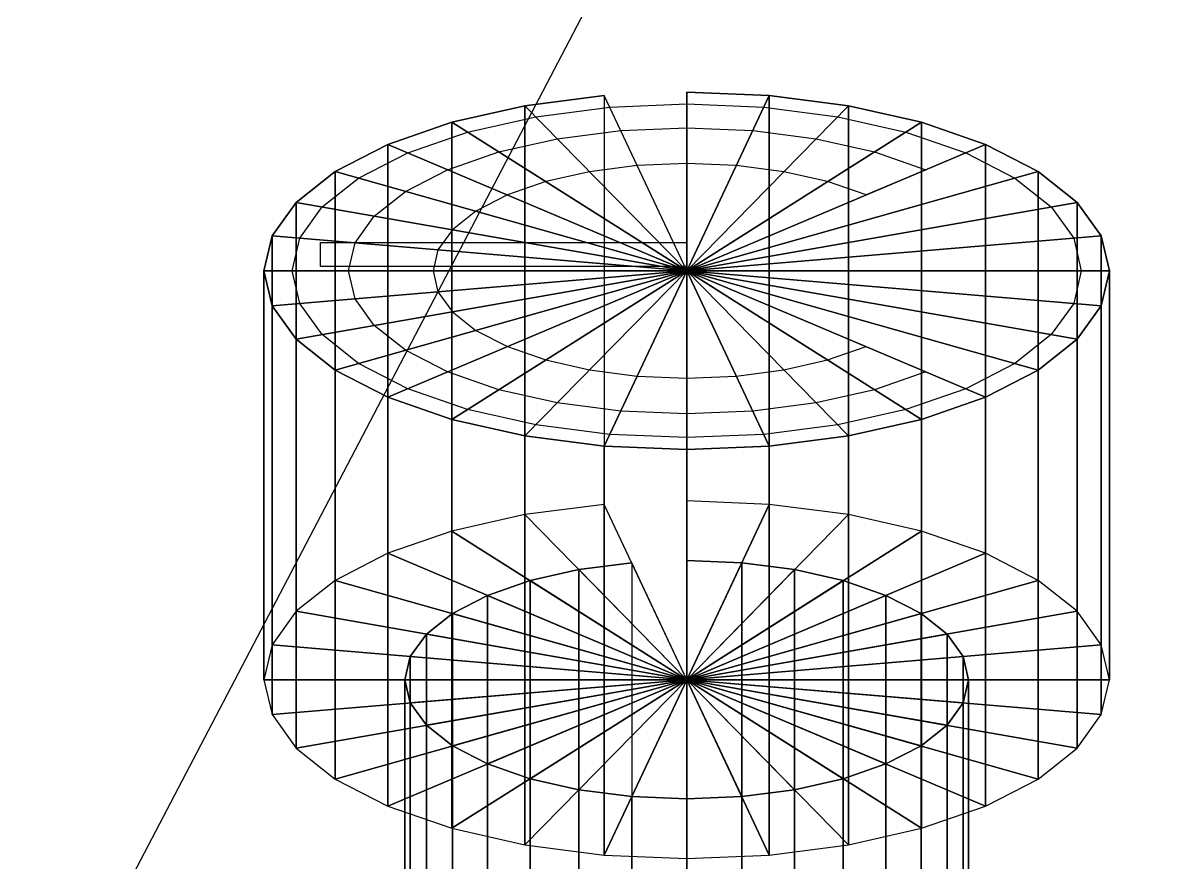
# Model space of a CAD drawing. Header units: millimetres. Extents: x -92220 to 11040, y -5929 to 27498.
# Drawn here: x 156.45 to 197.29, y 1093.16 to 1122.95 of the extents above; entities that cross this region are included whole.
import ezdxf

# ---------------------------------------------------------------- set-up
doc = ezdxf.new("R2010")
doc.units = ezdxf.units.MM
doc.layers.add('11 Водоразборный узел', color=7, linetype='Continuous')
doc.layers.add('17 Конструкции 2', color=7, linetype='Continuous')

# ---------------------------------------------------------------- blocks, each defined once
blk = doc.blocks.new('QMODEL_e17b8aaa_e9d4_400d_a0f2_fbeb3d9ce0b6')
at = {"color": 1, "invisible_edges": 14}
for points in [[(-37.731265, -2.108183, 34.01369), (-35, -1.864381, 34.127377), (-35, -14.552692, 28.210725)], [(-35, -1.864381, 34.127377), (-32.268735, -2.108183, 34.01369), (-35, -14.552692, 28.210725)], [(-40.357568, -2.830221, 33.676999), (-37.731265, -2.108183, 34.01369), (-35, -14.552692, 28.210725)], [(-32.268735, -2.108183, 34.01369), (-29.642432, -2.830221, 33.676999), (-35, -14.552692, 28.210725)], [(-42.777983, -4.002747, 33.130241), (-40.357568, -2.830221, 33.676999), (-35, -14.552692, 28.210725)], [(-29.642432, -2.830221, 33.676999), (-27.222017, -4.002747, 33.130241), (-35, -14.552692, 28.210725)], [(-44.899495, -5.580701, 32.39443), (-42.777983, -4.002747, 33.130241), (-35, -14.552692, 28.210725)], [(-27.222017, -4.002747, 33.130241), (-25.100505, -5.580701, 32.39443), (-35, -14.552692, 28.210725)], [(-46.640575, -7.503444, 31.497841), (-44.899495, -5.580701, 32.39443), (-35, -14.552692, 28.210725)], [(-25.100505, -5.580701, 32.39443), (-23.359425, -7.503444, 31.497841), (-35, -14.552692, 28.210725)], [(-47.934313, -9.697085, 30.47493), (-46.640575, -7.503444, 31.497841), (-35, -14.552692, 28.210725)], [(-23.359425, -7.503444, 31.497841), (-22.065687, -9.697085, 30.47493), (-35, -14.552692, 28.210725)], [(-48.730994, -12.077325, 29.365007), (-47.934313, -9.697085, 30.47493), (-35, -14.552692, 28.210725)], [(-22.065687, -9.697085, 30.47493), (-21.269006, -12.077325, 29.365007), (-35, -14.552692, 28.210725)], [(-49, -14.552692, 28.210725), (-48.730994, -12.077325, 29.365007), (-35, -14.552692, 28.210725)], [(-21.269006, -12.077325, 29.365007), (-21, -14.552692, 28.210725), (-35, -14.552692, 28.210725)], [(-48.730994, -17.028058, 27.056444), (-49, -14.552692, 28.210725), (-35, -14.552692, 28.210725)], [(-47.934313, -19.408298, 25.946521), (-48.730994, -17.028058, 27.056444), (-35, -14.552692, 28.210725)], [(-46.640575, -21.601939, 24.92361), (-47.934313, -19.408298, 25.946521), (-35, -14.552692, 28.210725)], [(-44.899495, -23.524682, 24.027021), (-46.640575, -21.601939, 24.92361), (-35, -14.552692, 28.210725)], [(-42.777983, -25.102637, 23.291209), (-44.899495, -23.524682, 24.027021), (-35, -14.552692, 28.210725)], [(-40.357568, -26.275162, 22.744452), (-42.777983, -25.102637, 23.291209), (-35, -14.552692, 28.210725)], [(-37.731265, -26.9972, 22.407761), (-40.357568, -26.275162, 22.744452), (-35, -14.552692, 28.210725)], [(-35, -27.241003, 22.294074), (-37.731265, -26.9972, 22.407761), (-35, -14.552692, 28.210725)], [(-21, -14.552692, 28.210725), (-21.269006, -17.028058, 27.056444), (-35, -14.552692, 28.210725)], [(-21.269006, -17.028058, 27.056444), (-22.065687, -19.408298, 25.946521), (-35, -14.552692, 28.210725)], [(-22.065687, -19.408298, 25.946521), (-23.359425, -21.601939, 24.92361), (-35, -14.552692, 28.210725)], [(-23.359425, -21.601939, 24.92361), (-25.100505, -23.524682, 24.027021), (-35, -14.552692, 28.210725)], [(-25.100505, -23.524682, 24.027021), (-27.222017, -25.102637, 23.291209), (-35, -14.552692, 28.210725)], [(-27.222017, -25.102637, 23.291209), (-29.642432, -26.275162, 22.744452), (-35, -14.552692, 28.210725)], [(-29.642432, -26.275162, 22.744452), (-32.268735, -26.9972, 22.407761), (-35, -14.552692, 28.210725)], [(-32.268735, -26.9972, 22.407761), (-35, -27.241003, 22.294074), (-35, -14.552692, 28.210725)]]:
    blk.add_3dface(points, dxfattribs=at)
at = {"color": 255}
for points, invisible_edges in [([(-38.444151, -7.116818, 31.724758), (-39.592201, -4.604859, 32.896102), (-37.341084, -3.98597, 33.184695), (-36.755813, -6.65265, 31.941203)], 5), ([(-36.755813, -6.65265, 31.941203), (-37.341084, -3.98597, 33.184695), (-35, -3.776996, 33.282141), (-35, -6.49592, 32.014287)], 5), ([(-35, -6.49592, 32.014287), (-35, -3.776996, 33.282141), (-32.658916, -3.98597, 33.184695), (-33.244187, -6.65265, 31.941203)], 5), ([(-33.244187, -6.65265, 31.941203), (-32.658916, -3.98597, 33.184695), (-30.407799, -4.604859, 32.896102), (-31.555849, -7.116818, 31.724758)], 5), ([(-40.000132, -7.870584, 31.373271), (-41.666843, -5.609882, 32.427453), (-39.592201, -4.604859, 32.896102), (-38.444151, -7.116818, 31.724758)], 5), ([(-31.555849, -7.116818, 31.724758), (-30.407799, -4.604859, 32.896102), (-28.333157, -5.609882, 32.427453), (-29.999868, -7.870584, 31.373271)], 5), ([(-41.363961, -8.884983, 30.90025), (-43.485281, -6.962414, 31.796758), (-41.666843, -5.609882, 32.427453), (-40.000132, -7.870584, 31.373271)], 5), ([(-29.999868, -7.870584, 31.373271), (-28.333157, -5.609882, 32.427453), (-26.514719, -6.962414, 31.796758), (-28.636039, -8.884983, 30.90025)], 1), ([(-42.483227, -10.121032, 30.323871), (-44.977635, -8.610479, 31.028253), (-43.485281, -6.962414, 31.796758), (-41.363961, -8.884983, 30.90025)], 5), ([(-43.314916, -11.53123, 29.666285), (-46.086554, -10.490743, 30.151472), (-44.977635, -8.610479, 31.028253), (-42.483227, -10.121032, 30.323871)], 5), ([(-43.827068, -13.061384, 28.952763), (-46.769423, -12.530949, 29.200109), (-46.086554, -10.490743, 30.151472), (-43.314916, -11.53123, 29.666285)], 5), ([(-44, -14.652692, 28.210725), (-47, -14.652692, 28.210725), (-46.769423, -12.530949, 29.200109), (-43.827068, -13.061384, 28.952763)], 5), ([(-43.827068, -16.243999, 27.468687), (-46.769423, -16.774434, 27.221341), (-47, -14.652692, 28.210725), (-44, -14.652692, 28.210725)], 5), ([(-43.314916, -17.774153, 26.755165), (-46.086554, -18.81464, 26.269979), (-46.769423, -16.774434, 27.221341), (-43.827068, -16.243999, 27.468687)], 5), ([(-42.483227, -19.184351, 26.09758), (-44.977635, -20.694904, 25.393198), (-46.086554, -18.81464, 26.269979), (-43.314916, -17.774153, 26.755165)], 5), ([(-41.363961, -20.4204, 25.521201), (-43.485281, -22.342969, 24.624693), (-44.977635, -20.694904, 25.393198), (-42.483227, -19.184351, 26.09758)], 5), ([(-40.000132, -21.434799, 25.048179), (-41.666843, -23.695502, 23.993997), (-43.485281, -22.342969, 24.624693), (-41.363961, -20.4204, 25.521201)], 5), ([(-28.636039, -20.4204, 25.521201), (-26.514719, -22.342969, 24.624693), (-28.333157, -23.695502, 23.993997), (-29.999868, -21.434799, 25.048179)], 4), ([(-38.444151, -22.188566, 24.696693), (-39.592201, -24.700524, 23.525348), (-41.666843, -23.695502, 23.993997), (-40.000132, -21.434799, 25.048179)], 5), ([(-29.999868, -21.434799, 25.048179), (-28.333157, -23.695502, 23.993997), (-30.407799, -24.700524, 23.525348), (-31.555849, -22.188566, 24.696693)], 5), ([(-36.755813, -22.652733, 24.480248), (-37.341084, -25.319413, 23.236756), (-39.592201, -24.700524, 23.525348), (-38.444151, -22.188566, 24.696693)], 5), ([(-31.555849, -22.188566, 24.696693), (-30.407799, -24.700524, 23.525348), (-32.658916, -25.319413, 23.236756), (-33.244187, -22.652733, 24.480248)], 5), ([(-35, -22.809463, 24.407164), (-35, -25.528387, 23.13931), (-37.341084, -25.319413, 23.236756), (-36.755813, -22.652733, 24.480248)], 5), ([(-33.244187, -22.652733, 24.480248), (-32.658916, -25.319413, 23.236756), (-35, -25.528387, 23.13931), (-35, -22.809463, 24.407164)], 5)]:
    blk.add_3dface(points, dxfattribs=dict(at, invisible_edges=invisible_edges))
at = {"color": 8}
blk.add_3dface([(-35, -14.752692, 29.210725), (-35, -16.565307, 28.365489), (-48, -16.565307, 28.365489), (-48, -14.752692, 29.210725)], dxfattribs=at)
at = {"color": 23}
mesh = blk.add_polymesh((2, 32), dxfattribs=dict(at, n_close=True))
for k, corner in enumerate([(-35, 1.372279, 17.935983), (-33.049097, 1.198134, 17.854778), (-31.173166, 0.682393, 17.614284), (-29.444298, -0.155125, 17.223743), (-27.928932, -1.282235, 16.698163), (-26.685304, -2.655623, 16.057742), (-25.761205, -4.22251, 15.32709), (-25.192147, -5.92268, 14.534288), (-25, -7.690799, 13.7098), (-25.192147, -9.458918, 12.885313), (-25.761205, -11.159089, 12.09251), (-26.685304, -12.725976, 11.361859), (-27.928932, -14.099363, 10.721438), (-29.444298, -15.226473, 10.195858), (-31.173166, -16.063991, 9.805317), (-33.049097, -16.579733, 9.564823), (-35, -16.753877, 9.483618), (-36.950903, -16.579733, 9.564823), (-38.826834, -16.063991, 9.805317), (-40.555702, -15.226473, 10.195858), (-42.071068, -14.099363, 10.721438), (-43.314696, -12.725976, 11.361859), (-44.238795, -11.159089, 12.09251), (-44.807853, -9.458918, 12.885313), (-45, -7.690799, 13.7098), (-44.807853, -5.92268, 14.534288), (-44.238795, -4.22251, 15.32709), (-43.314696, -2.655623, 16.057742), (-42.071068, -1.282235, 16.698163), (-40.555702, -0.155125, 17.223743), (-38.826834, 0.682393, 17.614284), (-36.950903, 1.198134, 17.854778), (-35, 16.163918, -13.78479), (-33.049097, 15.989773, -13.865995), (-31.173166, 15.474032, -14.106489), (-29.444298, 14.636514, -14.49703), (-27.928932, 13.509404, -15.02261), (-26.685304, 12.136016, -15.663031), (-25.761205, 10.569129, -16.393682), (-25.192147, 8.868959, -17.186485), (-25, 7.10084, -18.010972), (-25.192147, 5.332721, -18.83546), (-25.761205, 3.63255, -19.628262), (-26.685304, 2.065663, -20.358914), (-27.928932, 0.692276, -20.999335), (-29.444298, -0.434834, -21.524915), (-31.173166, -1.272352, -21.915456), (-33.049097, -1.788094, -22.15595), (-35, -1.962238, -22.237155), (-36.950903, -1.788094, -22.15595), (-38.826834, -1.272352, -21.915456), (-40.555702, -0.434834, -21.524915), (-42.071068, 0.692276, -20.999335), (-43.314696, 2.065663, -20.358914), (-44.238795, 3.63255, -19.628262), (-44.807853, 5.332721, -18.83546), (-45, 7.10084, -18.010972), (-44.807853, 8.868959, -17.186485), (-44.238795, 10.569129, -16.393682), (-43.314696, 12.136016, -15.663031), (-42.071068, 13.509404, -15.02261), (-40.555702, 14.636514, -14.49703), (-38.826834, 15.474032, -14.106489), (-36.950903, 15.989773, -13.865995)]):
    mesh.set_mesh_vertex(divmod(k, 32), corner)
at = {"color": 255}
mesh = blk.add_polymesh((2, 32), dxfattribs=dict(at, n_close=True))
for k, corner in enumerate([(-35, -0.858075, 34.549999), (-32.073645, -1.119291, 34.428192), (-29.259749, -1.892903, 34.067451), (-26.666447, -3.149181, 33.481639), (-24.393398, -4.839846, 32.693269), (-22.527956, -6.899927, 31.732637), (-21.141807, -9.250257, 30.63666), (-20.288221, -11.800513, 29.447456), (-20, -14.452692, 28.210725), (-20.288221, -17.10487, 26.973994), (-21.141807, -19.655126, 25.78479), (-22.527956, -22.005456, 24.688814), (-24.393398, -24.065537, 23.728182), (-26.666447, -25.756202, 22.939812), (-29.259749, -27.01248, 22.354), (-32.073645, -27.786092, 21.993259), (-35, -28.047308, 21.871452), (-37.926355, -27.786092, 21.993259), (-40.740251, -27.01248, 22.354), (-43.333553, -25.756202, 22.939812), (-45.606602, -24.065537, 23.728182), (-47.472044, -22.005456, 24.688814), (-48.858193, -19.655126, 25.78479), (-49.711779, -17.10487, 26.973994), (-50, -14.452692, 28.210725), (-49.711779, -11.800513, 29.447456), (-48.858193, -9.250257, 30.63666), (-47.472044, -6.899927, 31.732637), (-45.606602, -4.839846, 32.693269), (-43.333553, -3.149181, 33.481639), (-40.740251, -1.892903, 34.067451), (-37.926355, -1.119291, 34.428192), (-35, 5.903817, 20.049075), (-32.073645, 5.642601, 19.927267), (-29.259749, 4.868989, 19.566526), (-26.666447, 3.612711, 18.980714), (-24.393398, 1.922046, 18.192344), (-22.527956, -0.138035, 17.231713), (-21.141807, -2.488365, 16.135736), (-20.288221, -5.038621, 14.946532), (-20, -7.690799, 13.709801), (-20.288221, -10.342978, 12.47307), (-21.141807, -12.893234, 11.283866), (-22.527956, -15.243564, 10.187889), (-24.393398, -17.303645, 9.227257), (-26.666447, -18.99431, 8.438887), (-29.259749, -20.250588, 7.853075), (-32.073645, -21.0242, 7.492334), (-35, -21.285416, 7.370527), (-37.926355, -21.0242, 7.492334), (-40.740251, -20.250588, 7.853075), (-43.333553, -18.99431, 8.438887), (-45.606602, -17.303645, 9.227257), (-47.472044, -15.243564, 10.187889), (-48.858193, -12.893234, 11.283866), (-49.711779, -10.342978, 12.47307), (-50, -7.690799, 13.709801), (-49.711779, -5.038621, 14.946532), (-48.858193, -2.488365, 16.135736), (-47.472044, -0.138035, 17.231713), (-45.606602, 1.922046, 18.192344), (-43.333553, 3.612711, 18.980714), (-40.740251, 4.868989, 19.566526), (-37.926355, 5.642601, 19.927267)]):
    mesh.set_mesh_vertex(divmod(k, 32), corner)
mesh = blk.add_polymesh((2, 32), dxfattribs=dict(at, n_close=True))
for k, corner in enumerate([(-35, -7.690799, 13.709801), (-35, -7.690799, 13.709801), (-35, -7.690799, 13.709801), (-35, -7.690799, 13.709801), (-35, -7.690799, 13.709801), (-35, -7.690799, 13.709801), (-35, -7.690799, 13.709801), (-35, -7.690799, 13.709801), (-35, -7.690799, 13.709801), (-35, -7.690799, 13.709801), (-35, -7.690799, 13.709801), (-35, -7.690799, 13.709801), (-35, -7.690799, 13.709801), (-35, -7.690799, 13.709801), (-35, -7.690799, 13.709801), (-35, -7.690799, 13.709801), (-35, -7.690799, 13.709801), (-35, -7.690799, 13.709801), (-35, -7.690799, 13.709801), (-35, -7.690799, 13.709801), (-35, -7.690799, 13.709801), (-35, -7.690799, 13.709801), (-35, -7.690799, 13.709801), (-35, -7.690799, 13.709801), (-35, -7.690799, 13.709801), (-35, -7.690799, 13.709801), (-35, -7.690799, 13.709801), (-35, -7.690799, 13.709801), (-35, -7.690799, 13.709801), (-35, -7.690799, 13.709801), (-35, -7.690799, 13.709801), (-35, -7.690799, 13.709801), (-35, 5.903817, 20.049075), (-32.073645, 5.642601, 19.927267), (-29.259749, 4.868989, 19.566526), (-26.666447, 3.612711, 18.980714), (-24.393398, 1.922046, 18.192344), (-22.527956, -0.138035, 17.231713), (-21.141807, -2.488365, 16.135736), (-20.288221, -5.038621, 14.946532), (-20, -7.690799, 13.709801), (-20.288221, -10.342978, 12.47307), (-21.141807, -12.893234, 11.283866), (-22.527956, -15.243564, 10.187889), (-24.393398, -17.303645, 9.227257), (-26.666447, -18.99431, 8.438887), (-29.259749, -20.250588, 7.853075), (-32.073645, -21.0242, 7.492334), (-35, -21.285416, 7.370527), (-37.926355, -21.0242, 7.492334), (-40.740251, -20.250588, 7.853075), (-43.333553, -18.99431, 8.438887), (-45.606602, -17.303645, 9.227257), (-47.472044, -15.243564, 10.187889), (-48.858193, -12.893234, 11.283866), (-49.711779, -10.342978, 12.47307), (-50, -7.690799, 13.709801), (-49.711779, -5.038621, 14.946532), (-48.858193, -2.488365, 16.135736), (-47.472044, -0.138035, 17.231713), (-45.606602, 1.922046, 18.192344), (-43.333553, 3.612711, 18.980714), (-40.740251, 4.868989, 19.566526), (-37.926355, 5.642601, 19.927267)]):
    mesh.set_mesh_vertex(divmod(k, 32), corner)
at = {"color": 23}
mesh = blk.add_polymesh((2, 32), dxfattribs=dict(at, n_close=True))
for k, corner in enumerate([(-35, -7.690799, 13.7098), (-35, -7.690799, 13.7098), (-35, -7.690799, 13.7098), (-35, -7.690799, 13.7098), (-35, -7.690799, 13.7098), (-35, -7.690799, 13.7098), (-35, -7.690799, 13.7098), (-35, -7.690799, 13.7098), (-35, -7.690799, 13.7098), (-35, -7.690799, 13.7098), (-35, -7.690799, 13.7098), (-35, -7.690799, 13.7098), (-35, -7.690799, 13.7098), (-35, -7.690799, 13.7098), (-35, -7.690799, 13.7098), (-35, -7.690799, 13.7098), (-35, -7.690799, 13.7098), (-35, -7.690799, 13.7098), (-35, -7.690799, 13.7098), (-35, -7.690799, 13.7098), (-35, -7.690799, 13.7098), (-35, -7.690799, 13.7098), (-35, -7.690799, 13.7098), (-35, -7.690799, 13.7098), (-35, -7.690799, 13.7098), (-35, -7.690799, 13.7098), (-35, -7.690799, 13.7098), (-35, -7.690799, 13.7098), (-35, -7.690799, 13.7098), (-35, -7.690799, 13.7098), (-35, -7.690799, 13.7098), (-35, -7.690799, 13.7098), (-35, 1.372279, 17.935983), (-33.049097, 1.198134, 17.854778), (-31.173166, 0.682393, 17.614284), (-29.444298, -0.155125, 17.223743), (-27.928932, -1.282235, 16.698163), (-26.685304, -2.655623, 16.057742), (-25.761205, -4.22251, 15.32709), (-25.192147, -5.92268, 14.534288), (-25, -7.690799, 13.7098), (-25.192147, -9.458918, 12.885313), (-25.761205, -11.159089, 12.09251), (-26.685304, -12.725976, 11.361859), (-27.928932, -14.099363, 10.721438), (-29.444298, -15.226473, 10.195858), (-31.173166, -16.063991, 9.805317), (-33.049097, -16.579733, 9.564823), (-35, -16.753877, 9.483618), (-36.950903, -16.579733, 9.564823), (-38.826834, -16.063991, 9.805317), (-40.555702, -15.226473, 10.195858), (-42.071068, -14.099363, 10.721438), (-43.314696, -12.725976, 11.361859), (-44.238795, -11.159089, 12.09251), (-44.807853, -9.458918, 12.885313), (-45, -7.690799, 13.7098), (-44.807853, -5.92268, 14.534288), (-44.238795, -4.22251, 15.32709), (-43.314696, -2.655623, 16.057742), (-42.071068, -1.282235, 16.698163), (-40.555702, -0.155125, 17.223743), (-38.826834, 0.682393, 17.614284), (-36.950903, 1.198134, 17.854778)]):
    mesh.set_mesh_vertex(divmod(k, 32), corner)
at = {"color": 255}
mesh = blk.add_polymesh((2, 32), dxfattribs=dict(at, n_close=True))
for k, corner in enumerate([(-35, -14.452692, 28.210725), (-35, -14.452692, 28.210725), (-35, -14.452692, 28.210725), (-35, -14.452692, 28.210725), (-35, -14.452692, 28.210725), (-35, -14.452692, 28.210725), (-35, -14.452692, 28.210725), (-35, -14.452692, 28.210725), (-35, -14.452692, 28.210725), (-35, -14.452692, 28.210725), (-35, -14.452692, 28.210725), (-35, -14.452692, 28.210725), (-35, -14.452692, 28.210725), (-35, -14.452692, 28.210725), (-35, -14.452692, 28.210725), (-35, -14.452692, 28.210725), (-35, -14.452692, 28.210725), (-35, -14.452692, 28.210725), (-35, -14.452692, 28.210725), (-35, -14.452692, 28.210725), (-35, -14.452692, 28.210725), (-35, -14.452692, 28.210725), (-35, -14.452692, 28.210725), (-35, -14.452692, 28.210725), (-35, -14.452692, 28.210725), (-35, -14.452692, 28.210725), (-35, -14.452692, 28.210725), (-35, -14.452692, 28.210725), (-35, -14.452692, 28.210725), (-35, -14.452692, 28.210725), (-35, -14.452692, 28.210725), (-35, -14.452692, 28.210725), (-35, -0.858075, 34.549999), (-32.073645, -1.119291, 34.428192), (-29.259749, -1.892903, 34.067451), (-26.666447, -3.149181, 33.481639), (-24.393398, -4.839846, 32.693269), (-22.527956, -6.899927, 31.732637), (-21.141807, -9.250257, 30.63666), (-20.288221, -11.800513, 29.447456), (-20, -14.452692, 28.210725), (-20.288221, -17.10487, 26.973994), (-21.141807, -19.655126, 25.78479), (-22.527956, -22.005456, 24.688814), (-24.393398, -24.065537, 23.728182), (-26.666447, -25.756202, 22.939812), (-29.259749, -27.01248, 22.354), (-32.073645, -27.786092, 21.993259), (-35, -28.047308, 21.871452), (-37.926355, -27.786092, 21.993259), (-40.740251, -27.01248, 22.354), (-43.333553, -25.756202, 22.939812), (-45.606602, -24.065537, 23.728182), (-47.472044, -22.005456, 24.688814), (-48.858193, -19.655126, 25.78479), (-49.711779, -17.10487, 26.973994), (-50, -14.452692, 28.210725), (-49.711779, -11.800513, 29.447456), (-48.858193, -9.250257, 30.63666), (-47.472044, -6.899927, 31.732637), (-45.606602, -4.839846, 32.693269), (-43.333553, -3.149181, 33.481639), (-40.740251, -1.892903, 34.067451), (-37.926355, -1.119291, 34.428192)]):
    mesh.set_mesh_vertex(divmod(k, 32), corner)

msp = doc.modelspace()

# ---------------------------------------------------------------- linework, layer by layer
at = {"layer": '17 Конструкции 2', "color": 2}
msp.add_line((444, 1634.5), (50, 882), dxfattribs=at)

# ---------------------------------------------------------------- block references
at = {"layer": '11 Водоразборный узел', "extrusion": (0, 1, 0), "rotation": 180}
msp.add_blockref('QMODEL_e17b8aaa_e9d4_400d_a0f2_fbeb3d9ce0b6', (-215, 12.547, 1085.95), dxfattribs=at)

doc.saveas('drawing.dxf')
